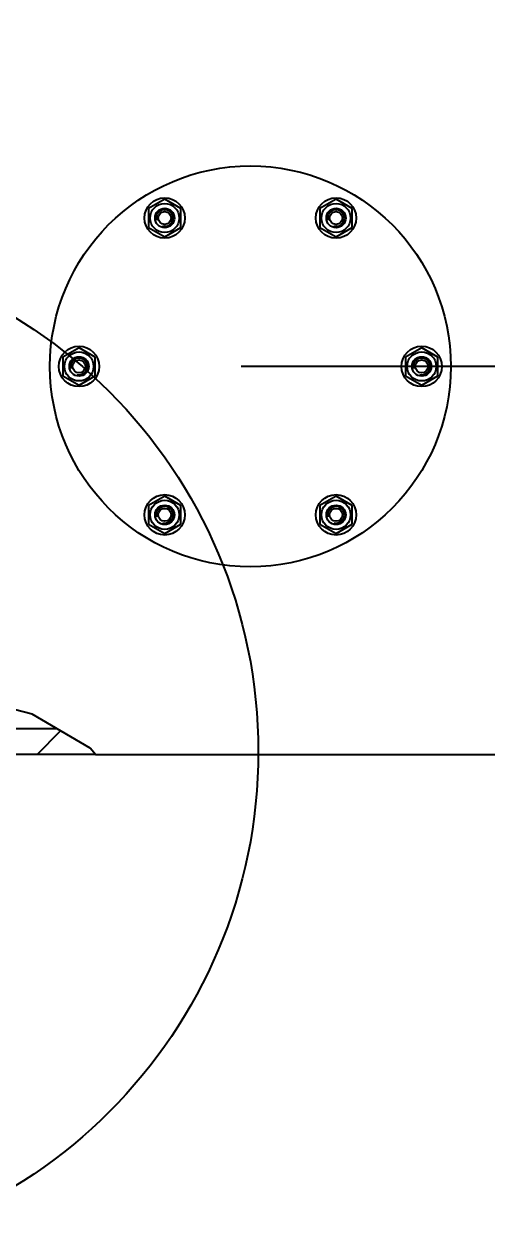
# Model space of a CAD drawing. Header units: millimetres. Extents: x 0 to 1189, y 0 to 841.
# Drawn here: x 117.6 to 123.33, y 688.52 to 703.42 of the extents above; entities that cross this region are included whole.
import ezdxf

# ---------------------------------------------------------------- set-up
doc = ezdxf.new("R2010")
doc.units = ezdxf.units.MM
doc.header["$LTSCALE"] = 65.395
doc.linetypes.add('CENTER', pattern=[0.6, 0.375, -0.075, 0.075, -0.075])
doc.layers.get('0').update_dxf_attribs({"linetype": 'CONTINUOUS'})
for name, color, linetype in [('ALL_AXIS', 7, 'CONTINUOUS'), ('ALL_CHAMFER', 7, 'CONTINUOUS'), ('ALL_DIMENSIONS', 7, 'CONTINUOUS'), ('ALL_ROUND', 7, 'CONTINUOUS')]:
    doc.layers.add(name, color=color, linetype=linetype)
doc.styles.get("Standard").update_dxf_attribs({"font": 'txt', "width": 0.7})
doc.dimstyles.new('DIMSTYLE_1', dxfattribs={"dimtxt": 3.5, "dimasz": 3, "dimexe": 0.18, "dimexo": 0.0625, "dimgap": 0.09, "dimtad": 1, "dimlfac": 25, "dimdsep": 46, "dimtxsty": 'STANDARD', "dimblk": '_FILLED', "dimblk1": '_FILLED', "dimblk2": '_FILLED', "dimcen": 0.09, "dimadec": 0, "dimazin": 0, "dimtp": 1.2, "dimtm": 1.2, "dimtfac": 1, "dimtofl": 0, "dimtmove": 0, "dimatfit": 3, "dimldrblk": '_FILLED', "dimfxl": 1, "dimtolj": 1, "dimarcsym": 0})
doc.dimstyles.new('DIMSTYLE_3', dxfattribs={"dimtxt": 3.5, "dimasz": 3, "dimexe": 0.18, "dimexo": 0.0625, "dimgap": 0.09, "dimtad": 1, "dimlfac": 25, "dimdsep": 46, "dimtxsty": 'STANDARD', "dimblk": '_FILLED', "dimblk1": '_FILLED', "dimblk2": '_FILLED', "dimcen": 0.09, "dimadec": 0, "dimazin": 0, "dimtp": 0.8, "dimtm": 0.8, "dimtfac": 1, "dimtofl": 0, "dimtmove": 0, "dimatfit": 3, "dimldrblk": '_FILLED', "dimfxl": 1, "dimtolj": 1, "dimarcsym": 0})

# ---------------------------------------------------------------- blocks, each defined once
blk = doc.blocks.new('_FILLED')
at = {"color": 0, "linetype": 'BYBLOCK'}
blk.add_solid([(0, 0), (-1, 0.1667), (-1, -0.1667)], dxfattribs=at)
blk = doc.blocks.new('*D0')
at = {"layer": 'ALL_DIMENSIONS', "color": 2, "linetype": 'CONTINUOUS'}
for p, q in [((101.762, 699.187), (101.762, 703.187)), ((101.762, 703.187), (101.762, 675.187)), ((109.762, 699.187), (99.762, 699.187)), ((101.762, 647.187), (101.762, 675.187)), ((126.402, 651.187), (99.762, 651.187)), ((101.762, 651.187), (101.762, 647.187))]:
    blk.add_line(p, q, dxfattribs=at)
at = {"layer": 'ALL_DIMENSIONS', "color": 2, "linetype": 'CONTINUOUS', "xscale": 3, "yscale": 3, "zscale": 3}
for p, rotation in [((101.762, 699.187), 270), ((101.762, 651.187), 90)]:
    blk.add_blockref('_FILLED', p, dxfattribs=dict(at, rotation=rotation))
blk = doc.blocks.new('*D2')
at = {"layer": 'ALL_DIMENSIONS', "color": 2, "linetype": 'CONTINUOUS'}
for p, q in [((111.762, 705.039), (111.762, 720.427)), ((132.402, 666.841), (132.402, 720.427)), ((111.762, 718.427), (107.762, 718.427)), ((107.762, 718.427), (122.082, 718.427)), ((144.119, 718.427), (122.082, 718.427)), ((132.402, 718.427), (144.119, 718.427))]:
    blk.add_line(p, q, dxfattribs=at)
at = {"layer": 'ALL_DIMENSIONS', "color": 2, "linetype": 'CONTINUOUS', "xscale": 3, "yscale": 3, "zscale": 3}
blk.add_blockref('_FILLED', (111.762, 718.427), dxfattribs=at)
at = {"layer": 'ALL_DIMENSIONS', "color": 2, "linetype": 'CONTINUOUS', "xscale": 3, "yscale": 3, "zscale": 3, "rotation": 180}
blk.add_blockref('_FILLED', (132.402, 718.427), dxfattribs=at)

msp = doc.modelspace()

# ---------------------------------------------------------------- linework, layer by layer
at = {"color": 7, "linetype": 'CONTINUOUS'}
for p, q in [((119.34175857, 701.25404362), (119.14175857, 701.13857356)), ((119.54175857, 701.13857356), (119.34175857, 701.25404362)), ((121.46175857, 701.25404362), (121.26175857, 701.13857356)), ((121.66175857, 701.13857356), (121.46175857, 701.25404362)), ((119.14175857, 701.13857356), (119.14175857, 700.90763346)), ((119.54175857, 700.90763346), (119.54175857, 701.13857356)), ((121.26175857, 701.13857356), (121.26175857, 700.90763346)), ((121.66175857, 700.90763346), (121.66175857, 701.13857356)), ((119.14175857, 700.90763346), (119.34175857, 700.7921634)), ((119.34175857, 700.7921634), (119.54175857, 700.90763346)), ((121.26175857, 700.90763346), (121.46175857, 700.7921634)), ((121.46175857, 700.7921634), (121.66175857, 700.90763346)), ((118.28175857, 699.41806976), (118.08175857, 699.30259971)), ((118.48175857, 699.30259971), (118.28175857, 699.41806976)), ((122.52175857, 699.41806976), (122.32175857, 699.30259971)), ((122.72175857, 699.30259971), (122.52175857, 699.41806976)), ((118.08175857, 699.30259971), (118.08175857, 699.0716596)), ((118.48175857, 699.0716596), (118.48175857, 699.30259971)), ((122.32175857, 699.30259971), (122.32175857, 699.0716596)), ((122.72175857, 699.0716596), (122.72175857, 699.30259971)), ((118.08175857, 699.0716596), (118.28175857, 698.95618955)), ((118.28175857, 698.95618955), (118.48175857, 699.0716596)), ((122.32175857, 699.0716596), (122.52175857, 698.95618955)), ((122.52175857, 698.95618955), (122.72175857, 699.0716596)), ((119.34175857, 697.5820959), (119.14175857, 697.46662585)), ((119.54175857, 697.46662585), (119.34175857, 697.5820959)), ((121.46175857, 697.5820959), (121.26175857, 697.46662585)), ((121.66175857, 697.46662585), (121.46175857, 697.5820959)), ((119.14175857, 697.46662585), (119.14175857, 697.23568574)), ((119.54175857, 697.23568574), (119.54175857, 697.46662585)), ((121.26175857, 697.46662585), (121.26175857, 697.23568574)), ((121.66175857, 697.23568574), (121.66175857, 697.46662585)), ((119.14175857, 697.23568574), (119.34175857, 697.12021569)), ((119.34175857, 697.12021569), (119.54175857, 697.23568574)), ((121.26175857, 697.23568574), (121.46175857, 697.12021569)), ((121.46175857, 697.12021569), (121.66175857, 697.23568574)), ((117.70208473, 694.8836697), (117.09157737, 695.04594704)), ((118.41819536, 694.46585074), (117.70208473, 694.8836697)), ((112.40175857, 694.70712965), (118.00466125, 694.70712965)), ((118.48706554, 694.38712965), (116.72175857, 694.38712965)), ((118.48706554, 694.38712965), (118.41819536, 694.46585074))]:
    msp.add_line(p, q, dxfattribs=at)
at = {"color": 2, "linetype": 'CONTINUOUS'}
for p, q in [((117.76178758, 694.38712965), (118.05336884, 694.67871092)), ((118.46889436, 694.38712965), (118.47858636, 694.39682165))]:
    msp.add_line(p, q, dxfattribs=at)
at = {"color": 7, "linetype": 'CONTINUOUS'}
for centre in [(119.34175857, 701.02310351), (121.46175857, 701.02310351), (118.28175857, 699.18712965), (122.52175857, 699.18712965), (119.34175857, 697.3511558), (121.46175857, 697.3511558)]:
    msp.add_circle(centre, 0.18, dxfattribs=at)
at = {"color": 2, "linetype": 'CONTINUOUS'}
msp.add_circle((114.20033873, 694.42093132), 6.29939798, dxfattribs=at)
for centre in [(119.34175857, 701.02310351), (121.46175857, 701.02310351), (118.28175857, 699.18712965), (122.52175857, 699.18712965), (119.34175857, 697.3511558), (121.46175857, 697.3511558)]:
    msp.add_arc(centre, 0.10267949, 255, 195, dxfattribs=at)
at = {"layer": 'ALL_AXIS', "color": 7, "linetype": 'CENTER'}
msp.add_line((978.59743447, 699.18712965), (109.76175857, 699.18712965), dxfattribs=at)
at = {"layer": 'ALL_AXIS', "color": 7, "linetype": 'CONTINUOUS'}
for centre, radius in [((120.40175857, 699.18712965), 2.48), ((119.34175857, 701.02310351), 0.25), ((121.46175857, 701.02310351), 0.25), ((118.28175857, 699.18712965), 0.25), ((122.52175857, 699.18712965), 0.25), ((119.34175857, 697.3511558), 0.25), ((121.46175857, 697.3511558), 0.25)]:
    msp.add_circle(centre, radius, dxfattribs=at)
at = {"layer": 'ALL_CHAMFER', "color": 7, "linetype": 'CONTINUOUS'}
for centre, radius in [((119.34175857, 701.02310351), 0.12), ((119.34175857, 701.02310351), 0.08), ((121.46175857, 701.02310351), 0.12), ((121.46175857, 701.02310351), 0.08), ((118.28175857, 699.18712965), 0.12), ((118.28175857, 699.18712965), 0.08), ((122.52175857, 699.18712965), 0.12), ((122.52175857, 699.18712965), 0.08), ((119.34175857, 697.3511558), 0.12), ((119.34175857, 697.3511558), 0.08), ((121.46175857, 697.3511558), 0.12), ((121.46175857, 697.3511558), 0.08)]:
    msp.add_circle(centre, radius, dxfattribs=at)
at = {"layer": 'ALL_ROUND', "color": 7, "linetype": 'CONTINUOUS'}
msp.add_line((118.48706554, 694.38712965), (128.40175857, 694.38712965), dxfattribs=at)

# ---------------------------------------------------------------- dimensions: what is measured, and where the dimension line sits
at = {"layer": 'ALL_DIMENSIONS', "color": 2, "linetype": 'CONTINUOUS'}
for base, p1, p2, angle, dimstyle, picture, middle in [((111.76175857, 718.42712965), (132.40175857, 666.84053102), (111.76175857, 705.03912965), 180, 'DIMSTYLE_3', '*D2', (136.76875175, 719.30212965)), ((101.76175857, 651.18712965), (109.76175857, 699.18712965), (126.40175857, 651.18712965), 270, 'DIMSTYLE_1', '*D0', (100.88675857, 670.28712965))]:
    dim = msp.add_linear_dim(base=base, p1=p1, p2=p2, angle=angle, dimstyle=dimstyle, dxfattribs=at)
    dim.commit()
    dim.dimension.update_dxf_attribs({"geometry": picture, "text_midpoint": middle, "dimtype": 160})

doc.saveas('drawing.dxf')
